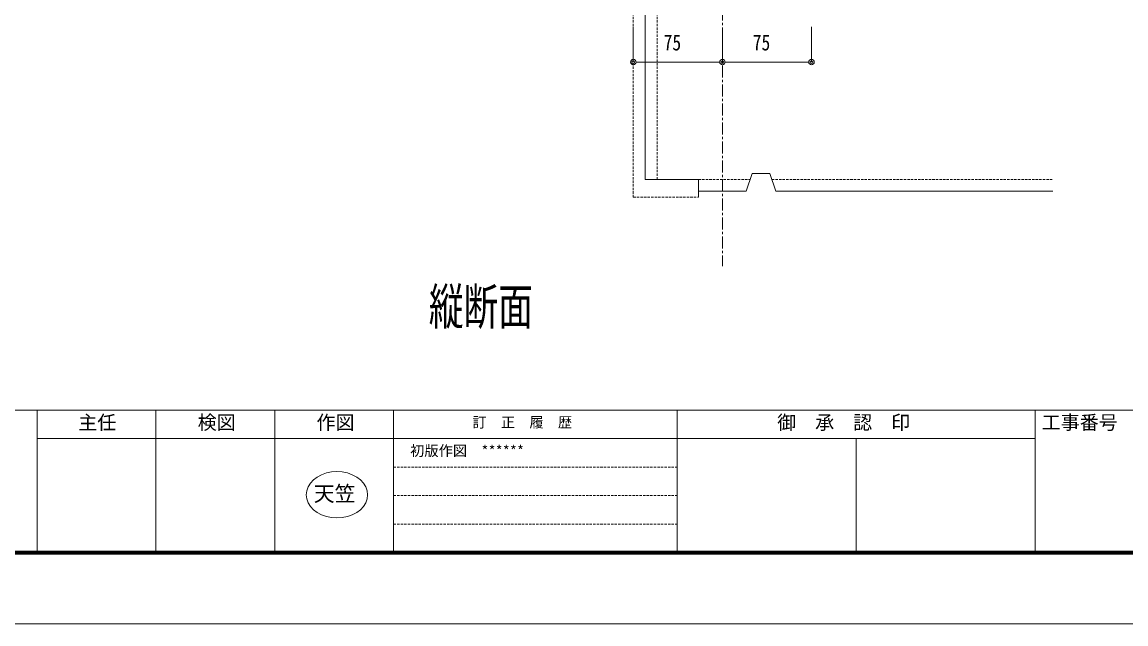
# Model space of a CAD drawing. Units: millimetres, scale not verified. Extents: x -3554 to 3554, y -1188 to 1188.
# Drawn here: x 1233 to 2163, y -1188 to -681 of the extents above; entities that cross this region are included whole.
import ezdxf
from ezdxf.enums import TextEntityAlignment as Align

# ---------------------------------------------------------------- set-up
doc = ezdxf.new("R2010")
doc.units = ezdxf.units.MM
doc.header["$LTSCALE"] = 8
doc.linetypes.add('USER1', pattern=[2, 1.25, -0.25, 0.25, -0.25])
doc.linetypes.add('USER3', pattern=[0.375, 0.25, -0.125])
for name, color, linetype, lineweight in [('0-0_0', 7, 'Continuous', 18), ('0-1_DEFPOINTS', 5, 'Continuous', 18), ('0-4_WAKU', 7, 'Continuous', 18), ('0-6_2躯体線', 4, 'Continuous', 18), ('0-7_3中心線', 2, 'USER1', 18), ('0-9_1手摺寸法', 3, 'Continuous', 18), ('1-1_2躯体隠れ', 6, 'USER3', 18)]:
    doc.layers.add(name, color=color, linetype=linetype, lineweight=lineweight)
doc.layers.add('0-2_MOJI', color=7, linetype='Continuous')
doc.styles.add('ＭＳ ゴシック', font='')
doc.styles.get('ＭＳ ゴシック').set_extended_font_data('MS Gothic')

msp = doc.modelspace()

# ---------------------------------------------------------------- linework, layer by layer
at = {"layer": '0-0_0'}
for p, q in [((1750.207, -715.102), (1752.507, -715.102)), ((1820.607, -715.102), (1818.307, -715.102)), ((1825.207, -715.102), (1827.507, -715.102)), ((1895.607, -715.102), (1893.307, -715.102))]:
    msp.add_line(p, q, dxfattribs=at)
msp.add_lwpolyline([(1524.313, -1079.298), (1523.921, -1075.908), (1522.755, -1072.622), (1520.851, -1069.539), (1518.266, -1066.752), (1515.081, -1064.347), (1511.39, -1062.396), (1507.307, -1060.958), (1502.955, -1060.077), (1498.467, -1059.781), (1493.979, -1060.077), (1489.627, -1060.958), (1485.544, -1062.396), (1481.853, -1064.347), (1478.667, -1066.752), (1476.083, -1069.539), (1474.179, -1072.622), (1473.013, -1075.908), (1472.62, -1079.298), (1473.013, -1082.687), (1474.179, -1085.973), (1476.083, -1089.056), (1478.667, -1091.843), (1481.853, -1094.248), (1485.544, -1096.199), (1489.627, -1097.637), (1493.979, -1098.518), (1498.467, -1098.814), (1502.955, -1098.518), (1507.307, -1097.637), (1511.39, -1096.199), (1515.081, -1094.248), (1518.266, -1091.843), (1520.851, -1089.056), (1522.755, -1085.973), (1523.921, -1082.687)], close=True, dxfattribs=at)
for centre, radius in [((1747.907, -715.102), 2.3), ((1747.907, -715.102), 1.15), ((1822.907, -715.102), 2.3), ((1822.907, -715.102), 2.3), ((1822.907, -715.102), 1.15), ((1822.907, -715.102), 1.15), ((1897.907, -715.102), 2.3), ((1897.907, -715.102), 1.15)]:
    msp.add_circle(centre, radius, dxfattribs=at)
at = {"layer": '0-1_DEFPOINTS'}
msp.add_line((190.142, -1188), (3554.142, -1188), dxfattribs=at)
at = {"layer": '0-4_WAKU'}
for p, q in [((270.142, -1008), (3470.142, -1008)), ((1246.142, -1008), (1246.142, -1128)), ((1346.142, -1008), (1346.142, -1128)), ((1446.142, -1008), (1446.142, -1128)), ((1546.142, -1008), (1546.142, -1128)), ((1784.809, -1008), (1784.809, -1128)), ((2086.142, -1008), (2086.142, -1128)), ((1246.142, -1032), (1546.142, -1032)), ((1546.142, -1032), (1784.809, -1032)), ((1784.809, -1032), (2086.142, -1032)), ((1935.475, -1032), (1935.475, -1128)), ((268.942, -1129.2), (3471.342, -1129.2)), ((269.542, -1128.6), (3470.742, -1128.6)), ((270.142, -1128), (3470.142, -1128)), ((270.742, -1127.4), (3469.542, -1127.4)), ((271.342, -1126.8), (3468.942, -1126.8))]:
    msp.add_line(p, q, dxfattribs=at)
at = {"layer": '0-4_WAKU', "linetype": 'USER3'}
for p, q in [((1546.142, -1056), (1784.809, -1056)), ((1546.142, -1080), (1784.809, -1080)), ((1546.142, -1104), (1784.809, -1104))]:
    msp.add_line(p, q, dxfattribs=at)
at = {"layer": '0-6_2躯体線'}
for p, q in [((1757.907, -813.894), (1757.907, -483.894)), ((1757.907, -813.894), (1802.907, -813.894)), ((1802.907, -813.894), (1802.907, -828.894)), ((1847.907, -808.894), (1842.907, -823.894)), ((1847.907, -808.894), (1862.907, -808.894)), ((1862.907, -808.894), (1867.907, -823.894)), ((1802.907, -823.894), (1842.907, -823.894)), ((1867.907, -823.894), (2100.934, -823.894))]:
    msp.add_line(p, q, dxfattribs=at)
at = {"layer": '0-7_3中心線'}
msp.add_line((1822.907, 657.955), (1822.907, -887.018), dxfattribs=at)
at = {"layer": '0-9_1手摺寸法'}
for p, q in [((1747.907, -685.394), (1747.907, -715.102)), ((1822.907, -686.586), (1822.907, -715.102)), ((1822.907, -686.586), (1822.907, -715.102)), ((1897.907, -685.394), (1897.907, -715.102)), ((1752.507, -715.102), (1818.307, -715.102)), ((1827.507, -715.102), (1893.307, -715.102))]:
    msp.add_line(p, q, dxfattribs=at)
at = {"layer": '1-1_2躯体隠れ'}
for p, q in [((1747.907, -828.894), (1747.907, -473.894)), ((1767.907, -813.894), (1767.907, -640.56)), ((1802.907, -813.894), (1846.241, -813.894)), ((1864.574, -813.894), (2100.934, -813.894)), ((1747.907, -828.894), (1802.907, -828.894))]:
    msp.add_line(p, q, dxfattribs=at)

# ---------------------------------------------------------------- texts
at = {"layer": '0-0_0', "style": 'ＭＳ ゴシック', "width": 0.7}
msp.add_text('縦断面', height=30.55, dxfattribs=at).set_placement((1575.853, -945.328), align=Align.BOTTOM_LEFT)
at = {"layer": '0-0_0', "style": 'ＭＳ ゴシック'}
for s, height, p in [('初版作図\u3000******', 8.798, (1560.048, -1049.283)), ('天笠', 12.9, (1478.975, -1088.655))]:
    msp.add_text(s, height=height, dxfattribs=at).set_placement(p, align=Align.BOTTOM_LEFT)
at = {"layer": '0-2_MOJI', "style": 'ＭＳ ゴシック'}
for s, height, p in [('主任', 11.73, (1280.747, -1027.794)), ('検図', 11.73, (1381.28, -1027.794)), ('作図', 11.73, (1481.28, -1027.794)), ('御  承  認  印', 11.73, (1869.036, -1027.794)), ('工事番号', 11.73, (2091.65, -1027.794)), ('訂\u3000正\u3000履\u3000歴', 8.798, (1612.467, -1025.283))]:
    msp.add_text(s, height=height, dxfattribs=at).set_placement(p, align=Align.BOTTOM_LEFT)
at = {"layer": '0-9_1手摺寸法', "color": 7, "style": 'ＭＳ ゴシック', "width": 0.8}
for p in [(1773.491, -709.352), (1848.491, -709.352)]:
    msp.add_text('75', height=13.49, dxfattribs=at).set_placement(p, align=Align.BOTTOM_LEFT)

doc.saveas('drawing.dxf')
